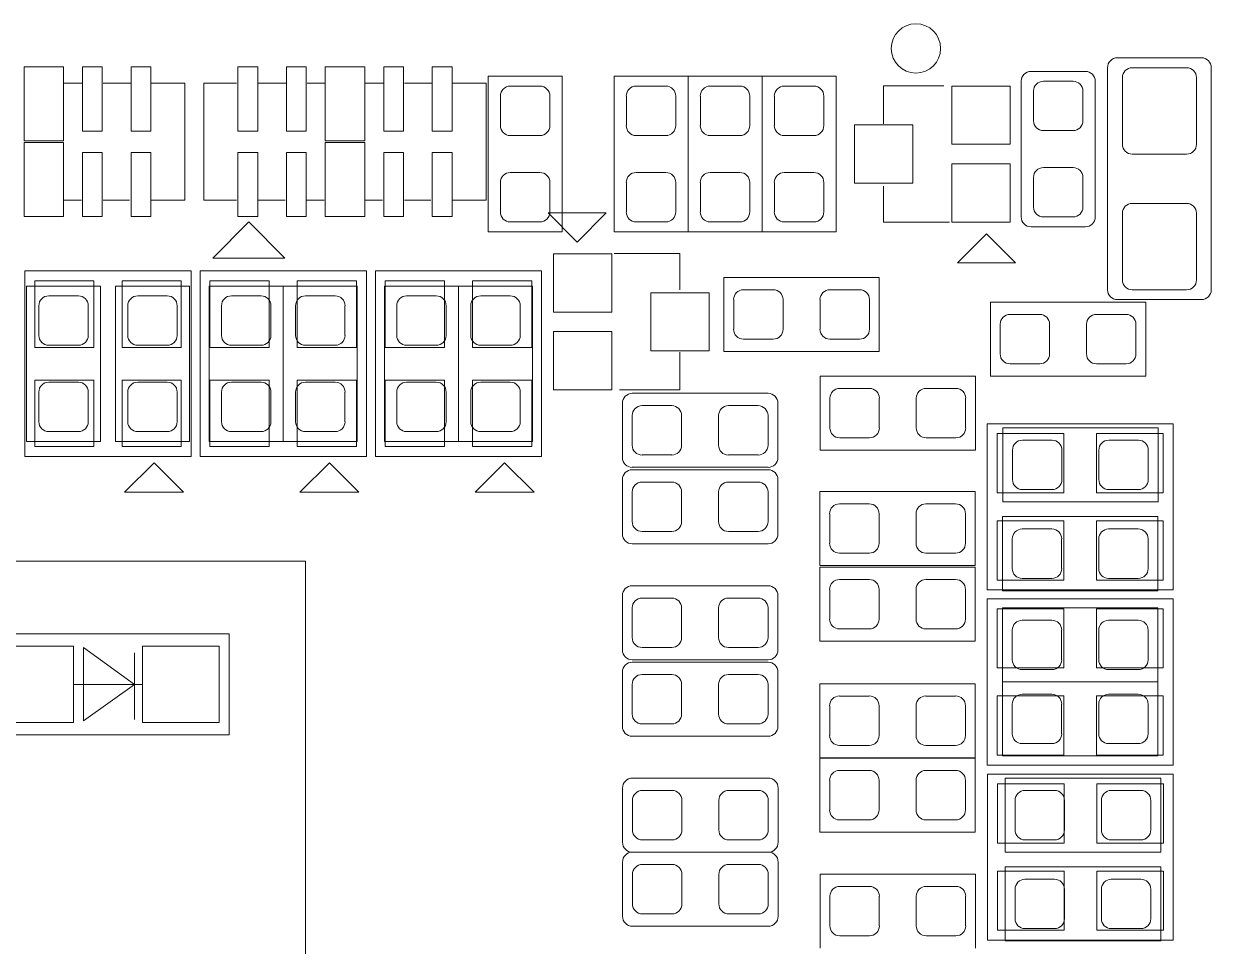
# Model space of a CAD drawing. Extents: x 14416 to 15769, y -3933 to -3562.
# Drawn here: x 14549.32 to 14561.55, y -3825.46 to -3815.96 of the extents above; entities that cross this region are included whole.
import ezdxf

# ---------------------------------------------------------------- set-up
doc = ezdxf.new("R2010")
doc.units = 0
doc.header["$LTSCALE"] = 3
doc.layers.get('0').update_dxf_attribs({"color": 2, "linetype": 'CONTINUOUS', "lineweight": 9})

msp = doc.modelspace()

# ---------------------------------------------------------------- linework, layer by layer
at = {"color": 5, "linetype": 'Continuous'}
for p, q in [((14560.58, -3816.316), (14561.444, -3816.316)), ((14554.103, -3816.506), (14554.103, -3818.106)), ((14554.865, -3816.506), (14554.103, -3816.506)), ((14554.865, -3818.106), (14554.865, -3816.506)), ((14555.399, -3816.506), (14555.399, -3818.106)), ((14557.685, -3816.506), (14555.399, -3816.506)), ((14556.161, -3818.106), (14556.161, -3816.506)), ((14556.923, -3818.106), (14556.923, -3816.506)), ((14557.685, -3818.106), (14557.685, -3816.506)), ((14559.691, -3816.455), (14560.25, -3816.455)), ((14560.479, -3818.703), (14560.479, -3816.417)), ((14561.546, -3816.417), (14561.546, -3818.703)), ((14549.738, -3816.578), (14549.924, -3816.578)), ((14550.143, -3816.578), (14550.425, -3816.578)), ((14550.639, -3816.578), (14550.983, -3816.578)), ((14550.983, -3816.578), (14550.983, -3817.781)), ((14551.179, -3816.739), (14551.179, -3816.578)), ((14551.179, -3816.578), (14551.513, -3816.578)), ((14551.742, -3816.578), (14552.021, -3816.578)), ((14552.24, -3816.578), (14552.42, -3816.578)), ((14552.836, -3816.578), (14553.023, -3816.578)), ((14553.242, -3816.578), (14553.524, -3816.578)), ((14553.738, -3816.578), (14554.082, -3816.578)), ((14554.082, -3816.578), (14554.082, -3817.781)), ((14558.174, -3816.995), (14558.174, -3816.605)), ((14558.174, -3816.605), (14558.795, -3816.605)), ((14559.59, -3817.954), (14559.59, -3816.557)), ((14560.352, -3816.557), (14560.352, -3817.954)), ((14551.179, -3816.739), (14551.179, -3817.619)), ((14551.179, -3817.781), (14551.179, -3817.619)), ((14558.174, -3818.008), (14558.174, -3817.637)), ((14549.918, -3817.781), (14549.742, -3817.781)), ((14550.414, -3817.781), (14550.143, -3817.781)), ((14550.983, -3817.781), (14550.639, -3817.781)), ((14551.513, -3817.781), (14551.179, -3817.781)), ((14552.015, -3817.781), (14551.74, -3817.781)), ((14552.416, -3817.781), (14552.236, -3817.781)), ((14553.017, -3817.781), (14552.84, -3817.781)), ((14553.513, -3817.781), (14553.242, -3817.781)), ((14554.082, -3817.781), (14553.738, -3817.781)), ((14555.318, -3817.912), (14554.72, -3817.912)), ((14554.72, -3817.912), (14555.019, -3818.212)), ((14555.019, -3818.212), (14555.318, -3817.912)), ((14551.641, -3818.005), (14551.269, -3818.377)), ((14552.013, -3818.377), (14551.641, -3818.005)), ((14558.853, -3818.008), (14558.174, -3818.008)), ((14560.25, -3818.056), (14559.691, -3818.056)), ((14554.103, -3818.106), (14554.865, -3818.106)), ((14555.399, -3818.106), (14557.685, -3818.106)), ((14559.233, -3818.128), (14558.933, -3818.428)), ((14559.532, -3818.428), (14559.233, -3818.128)), ((14555.399, -3818.332), (14556.078, -3818.332)), ((14556.078, -3818.332), (14556.078, -3818.703)), ((14551.269, -3818.377), (14552.013, -3818.377)), ((14558.933, -3818.428), (14559.532, -3818.428)), ((14549.336, -3820.421), (14549.336, -3818.51)), ((14549.336, -3818.51), (14551.047, -3818.51)), ((14551.047, -3818.51), (14551.047, -3820.421)), ((14551.139, -3820.421), (14551.139, -3818.51)), ((14551.139, -3818.51), (14552.851, -3818.51)), ((14552.851, -3818.51), (14552.851, -3820.421)), ((14552.943, -3820.421), (14552.943, -3818.51)), ((14552.943, -3818.51), (14554.654, -3818.51)), ((14554.654, -3818.51), (14554.654, -3820.421)), ((14556.529, -3818.576), (14556.529, -3819.338)), ((14558.129, -3818.576), (14556.529, -3818.576)), ((14558.129, -3819.338), (14558.129, -3818.576)), ((14549.354, -3818.665), (14549.354, -3820.265)), ((14550.116, -3818.665), (14549.354, -3818.665)), ((14550.116, -3820.265), (14550.116, -3818.665)), ((14550.268, -3818.665), (14550.268, -3820.265)), ((14551.03, -3818.665), (14550.268, -3818.665)), ((14551.03, -3820.265), (14551.03, -3818.665)), ((14551.233, -3818.665), (14551.233, -3820.265)), ((14552.757, -3818.665), (14551.233, -3818.665)), ((14551.995, -3820.265), (14551.995, -3818.665)), ((14552.757, -3820.265), (14552.757, -3818.665)), ((14553.037, -3818.665), (14553.037, -3820.265)), ((14554.561, -3818.665), (14553.037, -3818.665)), ((14553.799, -3820.265), (14553.799, -3818.665)), ((14554.561, -3820.265), (14554.561, -3818.665)), ((14559.272, -3818.83), (14559.272, -3819.592)), ((14560.872, -3818.83), (14559.272, -3818.83)), ((14561.444, -3818.805), (14560.58, -3818.805)), ((14560.872, -3819.592), (14560.872, -3818.83)), ((14556.078, -3819.345), (14556.078, -3819.735)), ((14556.529, -3819.338), (14558.129, -3819.338)), ((14557.52, -3819.592), (14557.52, -3820.354)), ((14559.12, -3819.592), (14557.52, -3819.592)), ((14559.12, -3820.354), (14559.12, -3819.592)), ((14559.272, -3819.592), (14560.872, -3819.592)), ((14556.078, -3819.735), (14555.457, -3819.735)), ((14555.587, -3819.77), (14556.984, -3819.77)), ((14555.485, -3820.431), (14555.485, -3819.872)), ((14557.085, -3819.872), (14557.085, -3820.431)), ((14559.241, -3821.794), (14559.241, -3820.083)), ((14559.241, -3820.083), (14561.152, -3820.083)), ((14559.399, -3820.126), (14559.399, -3820.888)), ((14560.999, -3820.126), (14559.399, -3820.126)), ((14560.999, -3820.888), (14560.999, -3820.126)), ((14561.152, -3820.083), (14561.152, -3821.794)), ((14549.354, -3820.265), (14550.116, -3820.265)), ((14550.268, -3820.265), (14551.03, -3820.265)), ((14551.233, -3820.265), (14552.757, -3820.265)), ((14553.037, -3820.265), (14554.561, -3820.265)), ((14551.047, -3820.421), (14549.336, -3820.421)), ((14552.851, -3820.421), (14551.139, -3820.421)), ((14554.654, -3820.421), (14552.943, -3820.421)), ((14557.52, -3820.354), (14559.12, -3820.354)), ((14550.363, -3820.788), (14550.666, -3820.485)), ((14550.666, -3820.485), (14550.969, -3820.788)), ((14552.167, -3820.788), (14552.47, -3820.485)), ((14552.47, -3820.485), (14552.772, -3820.788)), ((14553.97, -3820.788), (14554.273, -3820.485)), ((14554.273, -3820.485), (14554.576, -3820.788)), ((14556.984, -3820.532), (14555.587, -3820.532)), ((14555.485, -3821.218), (14555.485, -3820.659)), ((14555.587, -3820.558), (14556.984, -3820.558)), ((14557.085, -3820.659), (14557.085, -3821.218)), ((14550.969, -3820.788), (14550.363, -3820.788)), ((14552.772, -3820.788), (14552.167, -3820.788)), ((14554.576, -3820.788), (14553.97, -3820.788)), ((14557.517, -3820.781), (14557.517, -3821.543)), ((14559.117, -3820.781), (14557.517, -3820.781)), ((14559.117, -3821.543), (14559.117, -3820.781)), ((14559.399, -3820.888), (14560.999, -3820.888)), ((14559.397, -3821.04), (14559.397, -3821.802)), ((14560.997, -3821.04), (14559.397, -3821.04)), ((14560.997, -3821.802), (14560.997, -3821.04)), ((14556.984, -3821.32), (14555.587, -3821.32)), ((14557.517, -3821.543), (14559.117, -3821.543)), ((14557.517, -3821.561), (14557.517, -3822.323)), ((14559.117, -3821.561), (14557.517, -3821.561)), ((14559.117, -3822.323), (14559.117, -3821.561)), ((14555.587, -3821.751), (14556.984, -3821.751)), ((14555.485, -3822.412), (14555.485, -3821.853)), ((14557.085, -3821.853), (14557.085, -3822.412)), ((14561.152, -3821.794), (14559.241, -3821.794)), ((14559.241, -3823.598), (14559.241, -3821.886)), ((14559.241, -3821.886), (14561.152, -3821.886)), ((14559.397, -3821.802), (14560.997, -3821.802)), ((14561.152, -3821.886), (14561.152, -3823.598)), ((14559.397, -3821.98), (14559.397, -3823.504)), ((14560.997, -3821.98), (14559.397, -3821.98)), ((14560.997, -3823.504), (14560.997, -3821.98)), ((14551.437, -3822.247), (14548.946, -3822.247)), ((14551.437, -3823.288), (14551.437, -3822.247)), ((14557.517, -3822.323), (14559.117, -3822.323)), ((14549.94, -3822.387), (14549.94, -3823.143)), ((14550.463, -3822.768), (14549.94, -3822.387)), ((14550.463, -3823.13), (14550.463, -3822.441)), ((14556.984, -3822.513), (14555.587, -3822.513)), ((14555.587, -3822.539), (14556.984, -3822.539)), ((14555.485, -3823.199), (14555.485, -3822.64)), ((14557.085, -3822.64), (14557.085, -3823.199)), ((14559.397, -3822.742), (14560.997, -3822.742)), ((14550.544, -3822.768), (14549.842, -3822.768)), ((14549.94, -3823.143), (14550.463, -3822.768)), ((14557.517, -3822.76), (14557.517, -3823.522)), ((14559.117, -3822.76), (14557.517, -3822.76)), ((14559.117, -3823.522), (14559.117, -3822.76)), ((14548.946, -3823.288), (14551.437, -3823.288)), ((14556.984, -3823.301), (14555.587, -3823.301)), ((14557.517, -3823.522), (14559.117, -3823.522)), ((14557.517, -3823.527), (14557.517, -3824.289)), ((14559.117, -3823.527), (14557.517, -3823.527)), ((14559.117, -3824.289), (14559.117, -3823.527)), ((14561.152, -3823.598), (14559.241, -3823.598)), ((14559.397, -3823.504), (14560.997, -3823.504)), ((14559.244, -3825.401), (14559.244, -3823.69)), ((14559.244, -3823.69), (14561.155, -3823.69)), ((14561.155, -3823.69), (14561.155, -3825.401)), ((14555.488, -3824.393), (14555.488, -3823.834)), ((14555.589, -3823.733), (14556.986, -3823.733)), ((14557.088, -3823.834), (14557.088, -3824.393)), ((14559.425, -3823.733), (14559.425, -3824.495)), ((14561.025, -3823.733), (14559.425, -3823.733)), ((14561.025, -3824.495), (14561.025, -3823.733)), ((14557.517, -3824.289), (14559.117, -3824.289)), ((14555.589, -3824.495), (14556.986, -3824.495)), ((14559.425, -3824.495), (14561.025, -3824.495)), ((14555.488, -3825.155), (14555.488, -3824.596)), ((14557.088, -3824.596), (14557.088, -3825.155)), ((14559.425, -3824.647), (14559.425, -3825.409)), ((14561.025, -3824.647), (14559.425, -3824.647)), ((14561.025, -3825.409), (14561.025, -3824.647)), ((14557.52, -3824.721), (14557.52, -3825.483)), ((14559.12, -3824.721), (14557.52, -3824.721)), ((14559.12, -3825.483), (14559.12, -3824.721)), ((14556.986, -3825.257), (14555.589, -3825.257)), ((14561.155, -3825.401), (14559.244, -3825.401)), ((14559.425, -3825.409), (14561.025, -3825.409))]:
    msp.add_line(p, q, dxfattribs=at)
at = {"color": 6, "linetype": 'Continuous'}
for p, q in [((14549.328, -3817.17), (14549.328, -3816.408)), ((14549.328, -3816.408), (14549.735, -3816.408)), ((14549.735, -3816.408), (14549.735, -3817.17)), ((14549.93, -3817.07), (14549.93, -3816.409)), ((14549.93, -3816.409), (14550.133, -3816.409)), ((14550.133, -3816.409), (14550.133, -3817.07)), ((14550.43, -3817.07), (14550.43, -3816.409)), ((14550.43, -3816.409), (14550.633, -3816.409)), ((14550.633, -3816.409), (14550.633, -3817.07)), ((14551.529, -3817.07), (14551.529, -3816.409)), ((14551.529, -3816.409), (14551.732, -3816.409)), ((14551.732, -3816.409), (14551.732, -3817.07)), ((14552.028, -3817.07), (14552.028, -3816.409)), ((14552.028, -3816.409), (14552.232, -3816.409)), ((14552.232, -3816.409), (14552.232, -3817.07)), ((14552.427, -3817.17), (14552.427, -3816.408)), ((14552.427, -3816.408), (14552.833, -3816.408)), ((14552.833, -3816.408), (14552.833, -3817.17)), ((14553.029, -3817.07), (14553.029, -3816.409)), ((14553.029, -3816.409), (14553.232, -3816.409)), ((14553.232, -3816.409), (14553.232, -3817.07)), ((14553.529, -3817.07), (14553.529, -3816.409)), ((14553.529, -3816.409), (14553.732, -3816.409)), ((14553.732, -3816.409), (14553.732, -3817.07)), ((14560.733, -3816.417), (14561.292, -3816.417)), ((14554.332, -3816.608), (14554.637, -3816.608)), ((14555.627, -3816.608), (14555.932, -3816.608)), ((14556.389, -3816.608), (14556.694, -3816.608)), ((14557.151, -3816.608), (14557.456, -3816.608)), ((14558.875, -3817.206), (14558.875, -3816.606)), ((14558.875, -3816.606), (14559.475, -3816.606)), ((14559.475, -3816.606), (14559.475, -3817.206)), ((14559.818, -3816.557), (14560.123, -3816.557)), ((14560.631, -3817.205), (14560.631, -3816.519)), ((14561.393, -3816.519), (14561.393, -3817.205)), ((14554.23, -3817.014), (14554.23, -3816.709)), ((14554.738, -3816.709), (14554.738, -3817.014)), ((14555.526, -3817.014), (14555.526, -3816.709)), ((14556.034, -3816.709), (14556.034, -3817.014)), ((14556.288, -3817.014), (14556.288, -3816.709)), ((14556.796, -3816.709), (14556.796, -3817.014)), ((14557.05, -3817.014), (14557.05, -3816.709)), ((14557.558, -3816.709), (14557.558, -3817.014)), ((14559.717, -3816.963), (14559.717, -3816.659)), ((14560.225, -3816.659), (14560.225, -3816.963)), ((14550.133, -3817.07), (14549.93, -3817.07)), ((14550.633, -3817.07), (14550.43, -3817.07)), ((14551.732, -3817.07), (14551.529, -3817.07)), ((14552.232, -3817.07), (14552.028, -3817.07)), ((14553.232, -3817.07), (14553.029, -3817.07)), ((14553.732, -3817.07), (14553.529, -3817.07)), ((14554.637, -3817.116), (14554.332, -3817.116)), ((14555.932, -3817.116), (14555.627, -3817.116)), ((14556.694, -3817.116), (14556.389, -3817.116)), ((14557.456, -3817.116), (14557.151, -3817.116)), ((14557.875, -3817.606), (14557.875, -3817.006)), ((14557.875, -3817.006), (14558.475, -3817.006)), ((14558.475, -3817.006), (14558.475, -3817.606)), ((14560.123, -3817.065), (14559.818, -3817.065)), ((14549.735, -3817.17), (14549.328, -3817.17)), ((14549.328, -3817.95), (14549.328, -3817.188)), ((14549.328, -3817.188), (14549.735, -3817.188)), ((14549.735, -3817.188), (14549.735, -3817.95)), ((14552.833, -3817.17), (14552.427, -3817.17)), ((14552.427, -3817.95), (14552.427, -3817.188)), ((14552.427, -3817.188), (14552.833, -3817.188)), ((14552.833, -3817.188), (14552.833, -3817.95)), ((14559.475, -3817.206), (14558.875, -3817.206)), ((14549.93, -3817.949), (14549.93, -3817.289)), ((14549.93, -3817.289), (14550.133, -3817.289)), ((14550.133, -3817.289), (14550.133, -3817.949)), ((14550.43, -3817.949), (14550.43, -3817.289)), ((14550.43, -3817.289), (14550.633, -3817.289)), ((14550.633, -3817.289), (14550.633, -3817.949)), ((14551.529, -3817.949), (14551.529, -3817.289)), ((14551.529, -3817.289), (14551.732, -3817.289)), ((14551.732, -3817.289), (14551.732, -3817.949)), ((14552.028, -3817.949), (14552.028, -3817.289)), ((14552.028, -3817.289), (14552.232, -3817.289)), ((14552.232, -3817.289), (14552.232, -3817.949)), ((14553.029, -3817.949), (14553.029, -3817.289)), ((14553.029, -3817.289), (14553.232, -3817.289)), ((14553.232, -3817.289), (14553.232, -3817.949)), ((14553.529, -3817.949), (14553.529, -3817.289)), ((14553.529, -3817.289), (14553.732, -3817.289)), ((14553.732, -3817.289), (14553.732, -3817.949)), ((14561.292, -3817.306), (14560.733, -3817.306)), ((14558.875, -3818.006), (14558.875, -3817.406)), ((14558.875, -3817.406), (14559.475, -3817.406)), ((14559.475, -3817.406), (14559.475, -3818.006)), ((14559.818, -3817.446), (14560.123, -3817.446)), ((14554.23, -3817.903), (14554.23, -3817.598)), ((14554.332, -3817.497), (14554.637, -3817.497)), ((14554.738, -3817.598), (14554.738, -3817.903)), ((14555.526, -3817.903), (14555.526, -3817.598)), ((14555.627, -3817.497), (14555.932, -3817.497)), ((14556.034, -3817.598), (14556.034, -3817.903)), ((14556.288, -3817.903), (14556.288, -3817.598)), ((14556.389, -3817.497), (14556.694, -3817.497)), ((14556.796, -3817.598), (14556.796, -3817.903)), ((14557.05, -3817.903), (14557.05, -3817.598)), ((14557.151, -3817.497), (14557.456, -3817.497)), ((14557.558, -3817.598), (14557.558, -3817.903)), ((14558.475, -3817.606), (14557.875, -3817.606)), ((14559.717, -3817.852), (14559.717, -3817.548)), ((14560.225, -3817.548), (14560.225, -3817.852)), ((14560.733, -3817.814), (14561.292, -3817.814)), ((14549.735, -3817.95), (14549.328, -3817.95)), ((14550.133, -3817.949), (14549.93, -3817.949)), ((14550.633, -3817.949), (14550.43, -3817.949)), ((14551.732, -3817.949), (14551.529, -3817.949)), ((14552.232, -3817.949), (14552.028, -3817.949)), ((14552.833, -3817.95), (14552.427, -3817.95)), ((14553.232, -3817.949), (14553.029, -3817.949)), ((14553.732, -3817.949), (14553.529, -3817.949)), ((14560.123, -3817.954), (14559.818, -3817.954)), ((14560.631, -3818.602), (14560.631, -3817.916)), ((14561.393, -3817.916), (14561.393, -3818.602)), ((14554.637, -3818.005), (14554.332, -3818.005)), ((14555.932, -3818.005), (14555.627, -3818.005)), ((14556.694, -3818.005), (14556.389, -3818.005)), ((14557.456, -3818.005), (14557.151, -3818.005)), ((14559.475, -3818.006), (14558.875, -3818.006)), ((14554.776, -3818.934), (14554.776, -3818.334)), ((14554.776, -3818.334), (14555.376, -3818.334)), ((14555.376, -3818.334), (14555.376, -3818.934)), ((14549.438, -3819.297), (14549.438, -3818.611)), ((14549.438, -3818.611), (14550.047, -3818.611)), ((14550.047, -3818.611), (14550.047, -3819.297)), ((14550.336, -3819.297), (14550.336, -3818.611)), ((14550.336, -3818.611), (14550.946, -3818.611)), ((14550.946, -3818.611), (14550.946, -3819.297)), ((14551.241, -3819.297), (14551.241, -3818.611)), ((14551.241, -3818.611), (14551.851, -3818.611)), ((14551.851, -3818.611), (14551.851, -3819.297)), ((14552.14, -3819.297), (14552.14, -3818.611)), ((14552.14, -3818.611), (14552.749, -3818.611)), ((14552.749, -3818.611), (14552.749, -3819.297)), ((14553.044, -3819.297), (14553.044, -3818.611)), ((14553.044, -3818.611), (14553.654, -3818.611)), ((14553.654, -3818.611), (14553.654, -3819.297)), ((14553.943, -3819.297), (14553.943, -3818.611)), ((14553.943, -3818.611), (14554.553, -3818.611)), ((14554.553, -3818.611), (14554.553, -3819.297)), ((14556.732, -3818.703), (14557.037, -3818.703)), ((14557.621, -3818.703), (14557.926, -3818.703)), ((14561.292, -3818.703), (14560.733, -3818.703)), ((14549.582, -3818.767), (14549.887, -3818.767)), ((14550.497, -3818.767), (14550.801, -3818.767)), ((14551.462, -3818.767), (14551.767, -3818.767)), ((14552.224, -3818.767), (14552.529, -3818.767)), ((14553.265, -3818.767), (14553.57, -3818.767)), ((14554.027, -3818.767), (14554.332, -3818.767)), ((14555.777, -3819.334), (14555.777, -3818.734)), ((14555.777, -3818.734), (14556.377, -3818.734)), ((14556.377, -3818.734), (14556.377, -3819.334)), ((14556.631, -3819.11), (14556.631, -3818.805)), ((14557.139, -3818.805), (14557.139, -3819.11)), ((14557.52, -3819.11), (14557.52, -3818.805)), ((14558.028, -3818.805), (14558.028, -3819.11)), ((14549.481, -3819.173), (14549.481, -3818.868)), ((14549.989, -3818.868), (14549.989, -3819.173)), ((14550.395, -3819.173), (14550.395, -3818.868)), ((14550.903, -3818.868), (14550.903, -3819.173)), ((14551.36, -3819.173), (14551.36, -3818.868)), ((14551.868, -3818.868), (14551.868, -3819.173)), ((14552.122, -3819.173), (14552.122, -3818.868)), ((14552.63, -3818.868), (14552.63, -3819.173)), ((14553.164, -3819.173), (14553.164, -3818.868)), ((14553.672, -3818.868), (14553.672, -3819.173)), ((14553.926, -3819.173), (14553.926, -3818.868)), ((14554.434, -3818.868), (14554.434, -3819.173)), ((14555.376, -3818.934), (14554.776, -3818.934)), ((14559.374, -3819.364), (14559.374, -3819.059)), ((14559.475, -3818.957), (14559.78, -3818.957)), ((14559.882, -3819.059), (14559.882, -3819.364)), ((14560.263, -3819.364), (14560.263, -3819.059)), ((14560.364, -3818.957), (14560.669, -3818.957)), ((14560.771, -3819.059), (14560.771, -3819.364)), ((14554.776, -3819.734), (14554.776, -3819.134)), ((14554.776, -3819.134), (14555.376, -3819.134)), ((14555.376, -3819.134), (14555.376, -3819.734)), ((14550.047, -3819.297), (14549.438, -3819.297)), ((14549.887, -3819.275), (14549.582, -3819.275)), ((14550.946, -3819.297), (14550.336, -3819.297)), ((14550.801, -3819.275), (14550.497, -3819.275)), ((14551.851, -3819.297), (14551.241, -3819.297)), ((14551.767, -3819.275), (14551.462, -3819.275)), ((14552.749, -3819.297), (14552.14, -3819.297)), ((14552.529, -3819.275), (14552.224, -3819.275)), ((14553.654, -3819.297), (14553.044, -3819.297)), ((14553.57, -3819.275), (14553.265, -3819.275)), ((14554.553, -3819.297), (14553.943, -3819.297)), ((14554.332, -3819.275), (14554.027, -3819.275)), ((14557.037, -3819.211), (14556.732, -3819.211)), ((14557.926, -3819.211), (14557.621, -3819.211)), ((14556.377, -3819.334), (14555.777, -3819.334)), ((14559.78, -3819.465), (14559.475, -3819.465)), ((14560.669, -3819.465), (14560.364, -3819.465)), ((14549.438, -3820.319), (14549.438, -3819.633)), ((14549.438, -3819.633), (14550.047, -3819.633)), ((14549.582, -3819.656), (14549.887, -3819.656)), ((14550.047, -3819.633), (14550.047, -3820.319)), ((14550.336, -3820.319), (14550.336, -3819.633)), ((14550.336, -3819.633), (14550.946, -3819.633)), ((14550.497, -3819.656), (14550.801, -3819.656)), ((14550.946, -3819.633), (14550.946, -3820.319)), ((14551.241, -3820.319), (14551.241, -3819.633)), ((14551.241, -3819.633), (14551.851, -3819.633)), ((14551.462, -3819.656), (14551.767, -3819.656)), ((14551.851, -3819.633), (14551.851, -3820.319)), ((14552.14, -3820.319), (14552.14, -3819.633)), ((14552.14, -3819.633), (14552.749, -3819.633)), ((14552.224, -3819.656), (14552.529, -3819.656)), ((14552.749, -3819.633), (14552.749, -3820.319)), ((14553.044, -3820.319), (14553.044, -3819.633)), ((14553.044, -3819.633), (14553.654, -3819.633)), ((14553.265, -3819.656), (14553.57, -3819.656)), ((14553.654, -3819.633), (14553.654, -3820.319)), ((14553.943, -3820.319), (14553.943, -3819.633)), ((14553.943, -3819.633), (14554.553, -3819.633)), ((14554.027, -3819.656), (14554.332, -3819.656)), ((14554.553, -3819.633), (14554.553, -3820.319)), ((14549.481, -3820.062), (14549.481, -3819.757)), ((14549.989, -3819.757), (14549.989, -3820.062)), ((14550.395, -3820.062), (14550.395, -3819.757)), ((14550.903, -3819.757), (14550.903, -3820.062)), ((14551.36, -3820.062), (14551.36, -3819.757)), ((14551.868, -3819.757), (14551.868, -3820.062)), ((14552.122, -3820.062), (14552.122, -3819.757)), ((14552.63, -3819.757), (14552.63, -3820.062)), ((14553.164, -3820.062), (14553.164, -3819.757)), ((14553.672, -3819.757), (14553.672, -3820.062)), ((14553.926, -3820.062), (14553.926, -3819.757)), ((14554.434, -3819.757), (14554.434, -3820.062)), ((14555.376, -3819.734), (14554.776, -3819.734)), ((14557.723, -3819.719), (14558.028, -3819.719)), ((14558.612, -3819.719), (14558.917, -3819.719)), ((14555.688, -3819.897), (14555.993, -3819.897)), ((14556.577, -3819.897), (14556.882, -3819.897)), ((14557.621, -3820.126), (14557.621, -3819.821)), ((14558.129, -3819.821), (14558.129, -3820.126)), ((14558.51, -3820.126), (14558.51, -3819.821)), ((14559.018, -3819.821), (14559.018, -3820.126)), ((14555.587, -3820.304), (14555.587, -3819.999)), ((14556.095, -3819.999), (14556.095, -3820.304)), ((14556.476, -3820.304), (14556.476, -3819.999)), ((14556.984, -3819.999), (14556.984, -3820.304)), ((14549.887, -3820.164), (14549.582, -3820.164)), ((14550.801, -3820.164), (14550.497, -3820.164)), ((14551.767, -3820.164), (14551.462, -3820.164)), ((14552.529, -3820.164), (14552.224, -3820.164)), ((14553.57, -3820.164), (14553.265, -3820.164)), ((14554.332, -3820.164), (14554.027, -3820.164)), ((14558.028, -3820.227), (14557.723, -3820.227)), ((14558.917, -3820.227), (14558.612, -3820.227)), ((14559.343, -3820.794), (14559.343, -3820.184)), ((14559.343, -3820.184), (14560.029, -3820.184)), ((14559.602, -3820.253), (14559.907, -3820.253)), ((14560.029, -3820.184), (14560.029, -3820.794)), ((14560.365, -3820.794), (14560.365, -3820.184)), ((14560.365, -3820.184), (14561.051, -3820.184)), ((14560.491, -3820.253), (14560.796, -3820.253)), ((14561.051, -3820.184), (14561.051, -3820.794)), ((14550.047, -3820.319), (14549.438, -3820.319)), ((14550.946, -3820.319), (14550.336, -3820.319)), ((14551.851, -3820.319), (14551.241, -3820.319)), ((14552.749, -3820.319), (14552.14, -3820.319)), ((14553.654, -3820.319), (14553.044, -3820.319)), ((14554.553, -3820.319), (14553.943, -3820.319)), ((14555.993, -3820.405), (14555.688, -3820.405)), ((14556.882, -3820.405), (14556.577, -3820.405)), ((14559.501, -3820.659), (14559.501, -3820.354)), ((14560.009, -3820.354), (14560.009, -3820.659)), ((14560.39, -3820.659), (14560.39, -3820.354)), ((14560.898, -3820.354), (14560.898, -3820.659)), ((14555.587, -3821.091), (14555.587, -3820.786)), ((14555.688, -3820.685), (14555.993, -3820.685)), ((14556.095, -3820.786), (14556.095, -3821.091)), ((14556.476, -3821.091), (14556.476, -3820.786)), ((14556.577, -3820.685), (14556.882, -3820.685)), ((14556.984, -3820.786), (14556.984, -3821.091)), ((14559.907, -3820.761), (14559.602, -3820.761)), ((14560.796, -3820.761), (14560.491, -3820.761)), ((14557.72, -3820.908), (14558.025, -3820.908)), ((14558.609, -3820.908), (14558.914, -3820.908)), ((14560.029, -3820.794), (14559.343, -3820.794)), ((14561.051, -3820.794), (14560.365, -3820.794)), ((14557.619, -3821.314), (14557.619, -3821.01)), ((14558.127, -3821.01), (14558.127, -3821.314)), ((14558.508, -3821.314), (14558.508, -3821.01)), ((14559.016, -3821.01), (14559.016, -3821.314)), ((14559.343, -3821.693), (14559.343, -3821.083)), ((14559.343, -3821.083), (14560.029, -3821.083)), ((14560.029, -3821.083), (14560.029, -3821.693)), ((14560.365, -3821.693), (14560.365, -3821.083)), ((14560.365, -3821.083), (14561.051, -3821.083)), ((14561.051, -3821.083), (14561.051, -3821.693)), ((14555.993, -3821.193), (14555.688, -3821.193)), ((14556.882, -3821.193), (14556.577, -3821.193)), ((14559.498, -3821.574), (14559.498, -3821.269)), ((14559.6, -3821.167), (14559.905, -3821.167)), ((14560.006, -3821.269), (14560.006, -3821.574)), ((14560.387, -3821.574), (14560.387, -3821.269)), ((14560.489, -3821.167), (14560.794, -3821.167)), ((14560.895, -3821.269), (14560.895, -3821.574)), ((14558.025, -3821.416), (14557.72, -3821.416)), ((14558.914, -3821.416), (14558.609, -3821.416)), ((14557.72, -3821.688), (14558.025, -3821.688)), ((14558.609, -3821.688), (14558.914, -3821.688)), ((14560.029, -3821.693), (14559.343, -3821.693)), ((14559.905, -3821.675), (14559.6, -3821.675)), ((14561.051, -3821.693), (14560.365, -3821.693)), ((14560.794, -3821.675), (14560.489, -3821.675)), ((14555.688, -3821.878), (14555.993, -3821.878)), ((14556.577, -3821.878), (14556.882, -3821.878)), ((14557.619, -3822.094), (14557.619, -3821.789)), ((14558.127, -3821.789), (14558.127, -3822.094)), ((14558.508, -3822.094), (14558.508, -3821.789)), ((14559.016, -3821.789), (14559.016, -3822.094)), ((14555.587, -3822.285), (14555.587, -3821.98)), ((14556.095, -3821.98), (14556.095, -3822.285)), ((14556.476, -3822.285), (14556.476, -3821.98)), ((14556.984, -3821.98), (14556.984, -3822.285)), ((14559.343, -3822.597), (14559.343, -3821.988)), ((14559.343, -3821.988), (14560.029, -3821.988)), ((14560.029, -3821.988), (14560.029, -3822.597)), ((14560.365, -3822.597), (14560.365, -3821.988)), ((14560.365, -3821.988), (14561.051, -3821.988)), ((14561.051, -3821.988), (14561.051, -3822.597)), ((14559.6, -3822.107), (14559.905, -3822.107)), ((14560.489, -3822.107), (14560.794, -3822.107)), ((14558.025, -3822.196), (14557.72, -3822.196)), ((14558.914, -3822.196), (14558.609, -3822.196)), ((14559.498, -3822.513), (14559.498, -3822.209)), ((14560.006, -3822.209), (14560.006, -3822.513)), ((14560.387, -3822.513), (14560.387, -3822.209)), ((14560.895, -3822.209), (14560.895, -3822.513)), ((14549.048, -3822.374), (14549.835, -3822.374)), ((14549.835, -3822.374), (14549.835, -3823.161)), ((14550.548, -3823.161), (14550.548, -3822.374)), ((14550.548, -3822.374), (14551.336, -3822.374)), ((14551.336, -3822.374), (14551.336, -3823.161)), ((14555.993, -3822.386), (14555.688, -3822.386)), ((14556.882, -3822.386), (14556.577, -3822.386)), ((14560.029, -3822.597), (14559.343, -3822.597)), ((14559.905, -3822.615), (14559.6, -3822.615)), ((14561.051, -3822.597), (14560.365, -3822.597)), ((14560.794, -3822.615), (14560.489, -3822.615)), ((14555.688, -3822.666), (14555.993, -3822.666)), ((14556.577, -3822.666), (14556.882, -3822.666)), ((14555.587, -3823.072), (14555.587, -3822.767)), ((14556.095, -3822.767), (14556.095, -3823.072)), ((14556.476, -3823.072), (14556.476, -3822.767)), ((14556.984, -3822.767), (14556.984, -3823.072)), ((14557.619, -3823.293), (14557.619, -3822.988)), ((14557.72, -3822.887), (14558.025, -3822.887)), ((14558.127, -3822.988), (14558.127, -3823.293)), ((14558.508, -3823.293), (14558.508, -3822.988)), ((14558.609, -3822.887), (14558.914, -3822.887)), ((14559.016, -3822.988), (14559.016, -3823.293)), ((14559.343, -3823.496), (14559.343, -3822.886)), ((14559.343, -3822.886), (14560.029, -3822.886)), ((14559.498, -3823.275), (14559.498, -3822.971)), ((14559.6, -3822.869), (14559.905, -3822.869)), ((14560.006, -3822.971), (14560.006, -3823.275)), ((14560.029, -3822.886), (14560.029, -3823.496)), ((14560.365, -3823.496), (14560.365, -3822.886)), ((14560.365, -3822.886), (14561.051, -3822.886)), ((14560.387, -3823.275), (14560.387, -3822.971)), ((14560.489, -3822.869), (14560.794, -3822.869)), ((14560.895, -3822.971), (14560.895, -3823.275)), ((14561.051, -3822.886), (14561.051, -3823.496)), ((14549.835, -3823.161), (14549.048, -3823.161)), ((14551.336, -3823.161), (14550.548, -3823.161)), ((14555.993, -3823.174), (14555.688, -3823.174)), ((14556.882, -3823.174), (14556.577, -3823.174)), ((14558.025, -3823.395), (14557.72, -3823.395)), ((14558.914, -3823.395), (14558.609, -3823.395)), ((14559.905, -3823.377), (14559.6, -3823.377)), ((14560.794, -3823.377), (14560.489, -3823.377)), ((14560.029, -3823.496), (14559.343, -3823.496)), ((14561.051, -3823.496), (14560.365, -3823.496)), ((14557.72, -3823.654), (14558.025, -3823.654)), ((14558.609, -3823.654), (14558.914, -3823.654)), ((14557.619, -3824.06), (14557.619, -3823.755)), ((14558.127, -3823.755), (14558.127, -3824.06)), ((14558.508, -3824.06), (14558.508, -3823.755)), ((14559.016, -3823.755), (14559.016, -3824.06)), ((14559.345, -3824.401), (14559.345, -3823.791)), ((14559.345, -3823.791), (14560.031, -3823.791)), ((14560.031, -3823.791), (14560.031, -3824.401)), ((14560.367, -3824.401), (14560.367, -3823.791)), ((14560.367, -3823.791), (14561.053, -3823.791)), ((14561.053, -3823.791), (14561.053, -3824.401)), ((14555.589, -3824.266), (14555.589, -3823.961)), ((14555.691, -3823.86), (14555.996, -3823.86)), ((14556.097, -3823.961), (14556.097, -3824.266)), ((14556.478, -3824.266), (14556.478, -3823.961)), ((14556.58, -3823.86), (14556.885, -3823.86)), ((14556.986, -3823.961), (14556.986, -3824.266)), ((14559.526, -3824.266), (14559.526, -3823.961)), ((14559.628, -3823.86), (14559.933, -3823.86)), ((14560.034, -3823.961), (14560.034, -3824.266)), ((14560.415, -3824.266), (14560.415, -3823.961)), ((14560.517, -3823.86), (14560.822, -3823.86)), ((14560.923, -3823.961), (14560.923, -3824.266)), ((14558.025, -3824.162), (14557.72, -3824.162)), ((14558.914, -3824.162), (14558.609, -3824.162)), ((14555.996, -3824.368), (14555.691, -3824.368)), ((14556.885, -3824.368), (14556.58, -3824.368)), ((14560.031, -3824.401), (14559.345, -3824.401)), ((14559.933, -3824.368), (14559.628, -3824.368)), ((14561.053, -3824.401), (14560.367, -3824.401)), ((14560.822, -3824.368), (14560.517, -3824.368)), ((14555.691, -3824.622), (14555.996, -3824.622)), ((14556.58, -3824.622), (14556.885, -3824.622)), ((14559.345, -3825.299), (14559.345, -3824.69)), ((14559.345, -3824.69), (14560.031, -3824.69)), ((14560.031, -3824.69), (14560.031, -3825.299)), ((14560.367, -3825.299), (14560.367, -3824.69)), ((14560.367, -3824.69), (14561.053, -3824.69)), ((14561.053, -3824.69), (14561.053, -3825.299)), ((14555.589, -3825.028), (14555.589, -3824.723)), ((14556.097, -3824.723), (14556.097, -3825.028)), ((14556.478, -3825.028), (14556.478, -3824.723)), ((14556.986, -3824.723), (14556.986, -3825.028)), ((14559.628, -3824.774), (14559.933, -3824.774)), ((14560.517, -3824.774), (14560.822, -3824.774)), ((14557.723, -3824.848), (14558.028, -3824.848)), ((14558.612, -3824.848), (14558.917, -3824.848)), ((14559.526, -3825.18), (14559.526, -3824.876)), ((14560.034, -3824.876), (14560.034, -3825.18)), ((14560.415, -3825.18), (14560.415, -3824.876)), ((14560.923, -3824.876), (14560.923, -3825.18)), ((14557.621, -3825.254), (14557.621, -3824.949)), ((14558.129, -3824.949), (14558.129, -3825.254)), ((14558.51, -3825.254), (14558.51, -3824.949)), ((14559.018, -3824.949), (14559.018, -3825.254)), ((14555.996, -3825.13), (14555.691, -3825.13)), ((14556.885, -3825.13), (14556.58, -3825.13)), ((14560.031, -3825.299), (14559.345, -3825.299)), ((14559.933, -3825.282), (14559.628, -3825.282)), ((14561.053, -3825.299), (14560.367, -3825.299)), ((14560.822, -3825.282), (14560.517, -3825.282)), ((14558.028, -3825.356), (14557.723, -3825.356)), ((14558.917, -3825.356), (14558.612, -3825.356))]:
    msp.add_line(p, q, dxfattribs=at)
at = {"color": 1, "linetype": 'Continuous'}
for p, q in [((14506.377, -3821.497), (14552.224, -3821.497)), ((14552.224, -3821.497), (14552.224, -3855.787))]:
    msp.add_line(p, q, dxfattribs=at)
at = {"color": 5, "linetype": 'Continuous'}
msp.add_circle((14558.506, -3816.219), 0.254, dxfattribs=at)
for centre, start, end in [((14560.58, -3816.417), 90, 180), ((14561.444, -3816.417), 360, 90), ((14559.691, -3816.557), 90, 180), ((14560.25, -3816.557), 360, 90), ((14559.691, -3817.954), 180, 270), ((14560.25, -3817.954), 270, 0), ((14560.58, -3818.703), 180, 270), ((14561.444, -3818.703), 270, 0), ((14555.587, -3819.872), 90, 180), ((14556.984, -3819.872), 360, 90), ((14555.587, -3820.431), 180, 270), ((14556.984, -3820.431), 270, 0), ((14555.587, -3820.659), 90, 180), ((14556.984, -3820.659), 360, 90), ((14555.587, -3821.218), 180, 270), ((14556.984, -3821.218), 270, 0), ((14555.587, -3821.853), 90, 180), ((14556.984, -3821.853), 360, 90), ((14555.587, -3822.412), 180, 270), ((14556.984, -3822.412), 270, 0), ((14555.587, -3822.64), 90, 180), ((14556.984, -3822.64), 360, 90), ((14555.587, -3823.199), 180, 270), ((14556.984, -3823.199), 270, 0), ((14555.589, -3823.834), 90, 180), ((14556.986, -3823.834), 360, 90), ((14555.589, -3824.393), 180, 270), ((14556.986, -3824.393), 270, 0), ((14555.589, -3824.596), 90, 180), ((14556.986, -3824.596), 360, 90), ((14555.589, -3825.155), 180, 270), ((14556.986, -3825.155), 270, 0)]:
    msp.add_arc(centre, 0.102, start, end, dxfattribs=at)
at = {"color": 6, "linetype": 'Continuous'}
for centre, start, end in [((14560.733, -3816.519), 90, 180), ((14561.292, -3816.519), 360, 90), ((14554.332, -3816.709), 90, 180), ((14554.637, -3816.709), 360, 90), ((14555.627, -3816.709), 90, 180), ((14555.932, -3816.709), 360, 90), ((14556.389, -3816.709), 90, 180), ((14556.694, -3816.709), 360, 90), ((14557.151, -3816.709), 90, 180), ((14557.456, -3816.709), 360, 90), ((14559.818, -3816.659), 90, 180), ((14560.123, -3816.659), 360, 90), ((14559.818, -3816.963), 180, 270), ((14560.123, -3816.963), 270, 0), ((14554.332, -3817.014), 180, 270), ((14554.637, -3817.014), 270, 0), ((14555.627, -3817.014), 180, 270), ((14555.932, -3817.014), 270, 0), ((14556.389, -3817.014), 180, 270), ((14556.694, -3817.014), 270, 0), ((14557.151, -3817.014), 180, 270), ((14557.456, -3817.014), 270, 0), ((14560.733, -3817.205), 180, 270), ((14561.292, -3817.205), 270, 0), ((14559.818, -3817.548), 90, 180), ((14560.123, -3817.548), 360, 90), ((14554.332, -3817.598), 90, 180), ((14554.637, -3817.598), 360, 90), ((14555.627, -3817.598), 90, 180), ((14555.932, -3817.598), 360, 90), ((14556.389, -3817.598), 90, 180), ((14556.694, -3817.598), 360, 90), ((14557.151, -3817.598), 90, 180), ((14557.456, -3817.598), 360, 90), ((14559.818, -3817.852), 180, 270), ((14560.123, -3817.852), 270, 0), ((14560.733, -3817.916), 90, 180), ((14561.292, -3817.916), 360, 90), ((14554.332, -3817.903), 180, 270), ((14554.637, -3817.903), 270, 0), ((14555.627, -3817.903), 180, 270), ((14555.932, -3817.903), 270, 0), ((14556.389, -3817.903), 180, 270), ((14556.694, -3817.903), 270, 0), ((14557.151, -3817.903), 180, 270), ((14557.456, -3817.903), 270, 0), ((14556.732, -3818.805), 90, 180), ((14557.037, -3818.805), 360, 90), ((14557.621, -3818.805), 90, 180), ((14557.926, -3818.805), 360, 90), ((14560.733, -3818.602), 180, 270), ((14561.292, -3818.602), 270, 0), ((14549.582, -3818.868), 90, 180), ((14549.887, -3818.868), 360, 90), ((14550.497, -3818.868), 90, 180), ((14550.801, -3818.868), 360, 90), ((14551.462, -3818.868), 90, 180), ((14551.767, -3818.868), 360, 90), ((14552.224, -3818.868), 90, 180), ((14552.529, -3818.868), 360, 90), ((14553.265, -3818.868), 90, 180), ((14553.57, -3818.868), 360, 90), ((14554.027, -3818.868), 90, 180), ((14554.332, -3818.868), 360, 90), ((14559.475, -3819.059), 90, 180), ((14559.78, -3819.059), 360, 90), ((14560.364, -3819.059), 90, 180), ((14560.669, -3819.059), 360, 90), ((14549.582, -3819.173), 180, 270), ((14549.887, -3819.173), 270, 0), ((14550.497, -3819.173), 180, 270), ((14550.801, -3819.173), 270, 0), ((14551.462, -3819.173), 180, 270), ((14551.767, -3819.173), 270, 0), ((14552.224, -3819.173), 180, 270), ((14552.529, -3819.173), 270, 0), ((14553.265, -3819.173), 180, 270), ((14553.57, -3819.173), 270, 0), ((14554.027, -3819.173), 180, 270), ((14554.332, -3819.173), 270, 0), ((14556.732, -3819.11), 180, 270), ((14557.037, -3819.11), 270, 0), ((14557.621, -3819.11), 180, 270), ((14557.926, -3819.11), 270, 0), ((14559.475, -3819.364), 180, 270), ((14559.78, -3819.364), 270, 0), ((14560.364, -3819.364), 180, 270), ((14560.669, -3819.364), 270, 0), ((14549.582, -3819.757), 90, 180), ((14549.887, -3819.757), 360, 90), ((14550.497, -3819.757), 90, 180), ((14550.801, -3819.757), 360, 90), ((14551.462, -3819.757), 90, 180), ((14551.767, -3819.757), 360, 90), ((14552.224, -3819.757), 90, 180), ((14552.529, -3819.757), 360, 90), ((14553.265, -3819.757), 90, 180), ((14553.57, -3819.757), 360, 90), ((14554.027, -3819.757), 90, 180), ((14554.332, -3819.757), 360, 90), ((14557.723, -3819.821), 90, 180), ((14558.028, -3819.821), 360, 90), ((14558.612, -3819.821), 90, 180), ((14558.917, -3819.821), 360, 90), ((14555.688, -3819.999), 90, 180), ((14555.993, -3819.999), 360, 90), ((14556.577, -3819.999), 90, 180), ((14556.882, -3819.999), 360, 90), ((14549.582, -3820.062), 180, 270), ((14549.887, -3820.062), 270, 0), ((14550.497, -3820.062), 180, 270), ((14550.801, -3820.062), 270, 0), ((14551.462, -3820.062), 180, 270), ((14551.767, -3820.062), 270, 0), ((14552.224, -3820.062), 180, 270), ((14552.529, -3820.062), 270, 0), ((14553.265, -3820.062), 180, 270), ((14553.57, -3820.062), 270, 0), ((14554.027, -3820.062), 180, 270), ((14554.332, -3820.062), 270, 0), ((14557.723, -3820.126), 180, 270), ((14558.028, -3820.126), 270, 0), ((14558.612, -3820.126), 180, 270), ((14558.917, -3820.126), 270, 0), ((14559.602, -3820.354), 90, 180), ((14559.907, -3820.354), 360, 90), ((14560.491, -3820.354), 90, 180), ((14560.796, -3820.354), 360, 90), ((14555.688, -3820.304), 180, 270), ((14555.993, -3820.304), 270, 0), ((14556.577, -3820.304), 180, 270), ((14556.882, -3820.304), 270, 0), ((14559.602, -3820.659), 180, 270), ((14559.907, -3820.659), 270, 0), ((14560.491, -3820.659), 180, 270), ((14560.796, -3820.659), 270, 0), ((14555.688, -3820.786), 90, 180), ((14555.993, -3820.786), 360, 90), ((14556.577, -3820.786), 90, 180), ((14556.882, -3820.786), 360, 90), ((14557.72, -3821.01), 90, 180), ((14558.025, -3821.01), 360, 90), ((14558.609, -3821.01), 90, 180), ((14558.914, -3821.01), 360, 90), ((14555.688, -3821.091), 180, 270), ((14555.993, -3821.091), 270, 0), ((14556.577, -3821.091), 180, 270), ((14556.882, -3821.091), 270, 0), ((14559.6, -3821.269), 90, 180), ((14559.905, -3821.269), 360, 90), ((14560.489, -3821.269), 90, 180), ((14560.794, -3821.269), 360, 90), ((14557.72, -3821.314), 180, 270), ((14558.025, -3821.314), 270, 0), ((14558.609, -3821.314), 180, 270), ((14558.914, -3821.314), 270, 0), ((14559.6, -3821.574), 180, 270), ((14559.905, -3821.574), 270, 0), ((14560.489, -3821.574), 180, 270), ((14560.794, -3821.574), 270, 0), ((14557.72, -3821.789), 90, 180), ((14558.025, -3821.789), 360, 90), ((14558.609, -3821.789), 90, 180), ((14558.914, -3821.789), 360, 90), ((14555.688, -3821.98), 90, 180), ((14555.993, -3821.98), 360, 90), ((14556.577, -3821.98), 90, 180), ((14556.882, -3821.98), 360, 90), ((14557.72, -3822.094), 180, 270), ((14558.025, -3822.094), 270, 0), ((14558.609, -3822.094), 180, 270), ((14558.914, -3822.094), 270, 0), ((14559.6, -3822.209), 90, 180), ((14559.905, -3822.209), 360, 90), ((14560.489, -3822.209), 90, 180), ((14560.794, -3822.209), 360, 90), ((14555.688, -3822.285), 180, 270), ((14555.993, -3822.285), 270, 0), ((14556.577, -3822.285), 180, 270), ((14556.882, -3822.285), 270, 0), ((14559.6, -3822.513), 180, 270), ((14559.905, -3822.513), 270, 0), ((14560.489, -3822.513), 180, 270), ((14560.794, -3822.513), 270, 0), ((14555.688, -3822.767), 90, 180), ((14555.993, -3822.767), 360, 90), ((14556.577, -3822.767), 90, 180), ((14556.882, -3822.767), 360, 90), ((14557.72, -3822.988), 90, 180), ((14558.025, -3822.988), 360, 90), ((14558.609, -3822.988), 90, 180), ((14558.914, -3822.988), 360, 90), ((14559.6, -3822.971), 90, 180), ((14559.905, -3822.971), 360, 90), ((14560.489, -3822.971), 90, 180), ((14560.794, -3822.971), 360, 90), ((14555.688, -3823.072), 180, 270), ((14555.993, -3823.072), 270, 0), ((14556.577, -3823.072), 180, 270), ((14556.882, -3823.072), 270, 0), ((14557.72, -3823.293), 180, 270), ((14558.025, -3823.293), 270, 0), ((14558.609, -3823.293), 180, 270), ((14558.914, -3823.293), 270, 0), ((14559.6, -3823.275), 180, 270), ((14559.905, -3823.275), 270, 0), ((14560.489, -3823.275), 180, 270), ((14560.794, -3823.275), 270, 0), ((14557.72, -3823.755), 90, 180), ((14558.025, -3823.755), 360, 90), ((14558.609, -3823.755), 90, 180), ((14558.914, -3823.755), 360, 90), ((14555.691, -3823.961), 90, 180), ((14555.996, -3823.961), 360, 90), ((14556.58, -3823.961), 90, 180), ((14556.885, -3823.961), 360, 90), ((14559.628, -3823.961), 90, 180), ((14559.933, -3823.961), 360, 90), ((14560.517, -3823.961), 90, 180), ((14560.822, -3823.961), 360, 90), ((14557.72, -3824.06), 180, 270), ((14558.025, -3824.06), 270, 0), ((14558.609, -3824.06), 180, 270), ((14558.914, -3824.06), 270, 0), ((14555.691, -3824.266), 180, 270), ((14555.996, -3824.266), 270, 0), ((14556.58, -3824.266), 180, 270), ((14556.885, -3824.266), 270, 0), ((14559.628, -3824.266), 180, 270), ((14559.933, -3824.266), 270, 0), ((14560.517, -3824.266), 180, 270), ((14560.822, -3824.266), 270, 0), ((14555.691, -3824.723), 90, 180), ((14555.996, -3824.723), 360, 90), ((14556.58, -3824.723), 90, 180), ((14556.885, -3824.723), 360, 90), ((14559.628, -3824.876), 90, 180), ((14559.933, -3824.876), 360, 90), ((14560.517, -3824.876), 90, 180), ((14560.822, -3824.876), 360, 90), ((14557.723, -3824.949), 90, 180), ((14558.028, -3824.949), 360, 90), ((14558.612, -3824.949), 90, 180), ((14558.917, -3824.949), 360, 90), ((14555.691, -3825.028), 180, 270), ((14555.996, -3825.028), 270, 0), ((14556.58, -3825.028), 180, 270), ((14556.885, -3825.028), 270, 0), ((14559.628, -3825.18), 180, 270), ((14559.933, -3825.18), 270, 0), ((14560.517, -3825.18), 180, 270), ((14560.822, -3825.18), 270, 0), ((14557.723, -3825.254), 180, 270), ((14558.028, -3825.254), 270, 0), ((14558.612, -3825.254), 180, 270), ((14558.917, -3825.254), 270, 0)]:
    msp.add_arc(centre, 0.102, start, end, dxfattribs=at)

doc.saveas('drawing.dxf')
